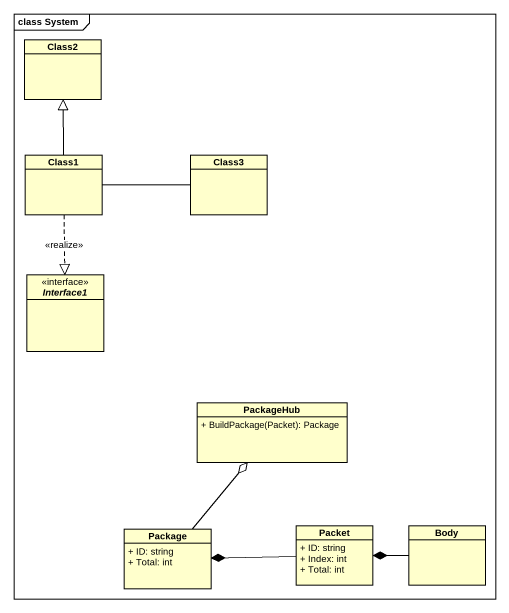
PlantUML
@startuml
mainframe class System
hide circle
hide empty members
skinparam classAttributeIconSize 0
class Class2
class Class1
class Class3
interface Interface1 <<interface>>
class PackageHub {
  + BuildPackage(Packet): Package
}
class "Package" as Package_ {
  + ID: string
  + Total: int
}
class Packet {
  + ID: string
  + Index: int
  + Total: int
}
class Body
Class1 -up-|> Class2
Class1 -right- Class3
Class1 ..|> Interface1 : <<realize>>
Package_ -up-o PackageHub
Packet -left-* Package_
Body -left-* Packet
@enduml
